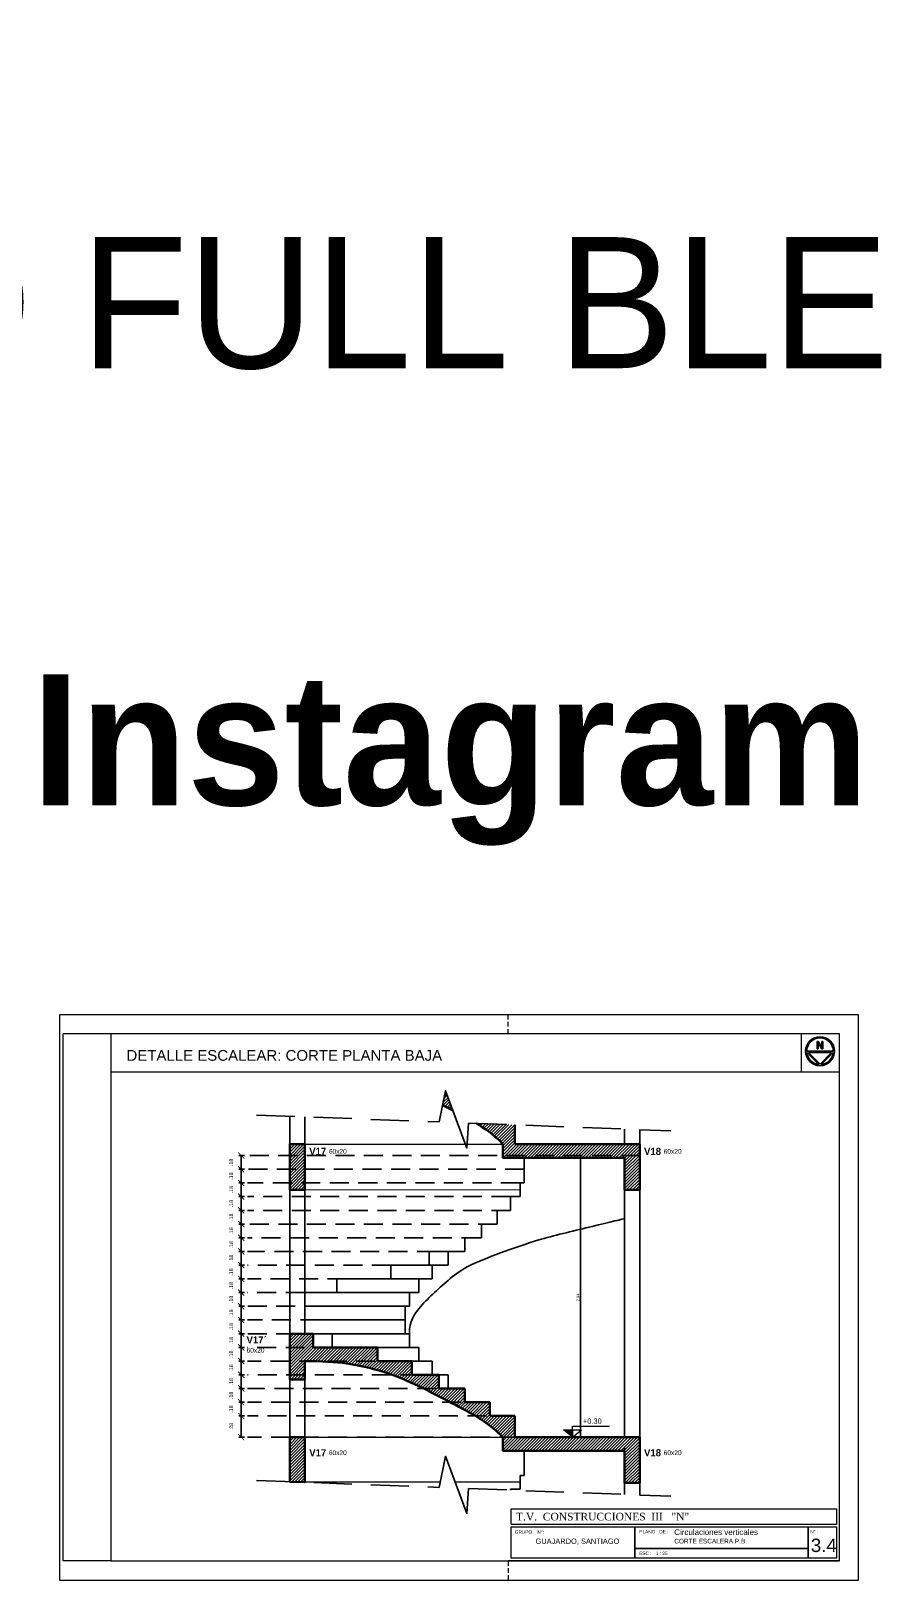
# Model space of a CAD drawing. Header units: millimetres. Extents: x -7 to 1246, y -1 to 1401.
# Drawn here: x 126.3 to 171.3, y -0.8 to 80.6 of the extents above; entities that cross this region are included whole.
import ezdxf
from ezdxf.enums import TextEntityAlignment as Align

# ---------------------------------------------------------------- set-up
doc = ezdxf.new("R2010")
doc.units = ezdxf.units.MM
doc.linetypes.add('DASHED2', pattern=[0.375, 0.25, -0.125])
doc.linetypes.add('HIDDEN', pattern=[0.375, 0.25, -0.125])
for name, color, linetype, lineweight in [('Anotaciones', 250, 'Continuous', 5), ('Columnas', 7, 'Continuous', 40), ('Cotas', 152, 'Continuous', 5), ('HATCH', 250, 'Continuous', 15), ('Muros', 7, 'Continuous', 30), ('Proyeccion', 252, 'HIDDEN', 13), ('Textos', 250, 'Continuous', 15), ('Vista', 252, 'Continuous', 13)]:
    doc.layers.add(name, color=color, linetype=linetype, lineweight=lineweight)
doc.layers.add('eJES', color=252, linetype='HIDDEN')
doc.layers.add('texto estructura', color=250, linetype='Continuous')
doc.styles.add('CENTURYGOTIC', font='GOTHIC.TTF')
doc.styles.add('Estilo_Generado_2', font='GOTHICB.TTF')
doc.styles.add('LOCALES', font='arial.ttf')
doc.styles.add('ROMAND', font='GOTHIC.TTF')
doc.styles.add('ROTULO', font='times.ttf')
doc.styles.get("Standard").update_dxf_attribs({"font": 'arial.ttf'})
doc.dimstyles.new('1 20', dxfattribs={"dimtxt": 0.15, "dimasz": 0.08, "dimexe": 0.03, "dimexo": 0.02, "dimgap": 0.05, "dimtad": 1, "dimlfac": 0.2, "dimzin": 4, "dimdsep": 46, "dimtxsty": 'CENTURYGOTIC', "dimblk": 'ARCHTICK', "dimcen": 0.06, "dimclrd": 256, "dimclre": 256, "dimclrt": 251, "dimadec": 0, "dimazin": 0, "dimtfac": 1, "dimtofl": 0, "dimtmove": 2, "dimatfit": 3, "dimldrblk": 'ARCHTICK', "dimfxl": 1, "dimtolj": 1, "dimtzin": 0, "dimarcsym": 0})
doc.dimstyles.new('Cota 1-100', dxfattribs={"dimtxt": 0.2, "dimasz": 0.1, "dimexe": 0.03, "dimexo": 0.02, "dimgap": 0.05, "dimtad": 0, "dimzin": 4, "dimdsep": 46, "dimtxsty": 'CENTURYGOTIC', "dimblk": 'ARCHTICK', "dimcen": 0.06, "dimclrd": 256, "dimclre": 256, "dimclrt": 256, "dimadec": 0, "dimazin": 0, "dimtfac": 1, "dimtofl": 0, "dimtmove": 2, "dimatfit": 3, "dimldrblk": 'ARCHTICK', "dimfxl": 1, "dimtolj": 1, "dimtzin": 0, "dimarcsym": 0})

# ---------------------------------------------------------------- blocks, each defined once
blk = doc.blocks.new('_ArchTick')
at = {"color": 0, "linetype": 'ByBlock', "const_width": 0.15}
blk.add_lwpolyline([(-0.5, -0.5), (0.5, 0.5)], dxfattribs=at)
blk = doc.blocks.new('*D39')
at = {"layer": 'Cotas', "lineweight": -2, "transparency": 16777216}
for p, q in [((256.082, 224.84), (256.007, 224.84)), ((256.082, 224.66), (256.007, 224.66))]:
    blk.add_line(p, q, dxfattribs=at)
at = {"layer": 'Cotas', "color": 152, "lineweight": -2, "transparency": 16777216}
blk.add_line((256.037, 224.66), (256.037, 224.84), dxfattribs=at)
at = {"layer": 'Defpoints', "color": 0, "transparency": 16777216}
for p in [(256.037, 224.84), (256.102, 224.84), (256.102, 224.66)]:
    blk.add_point(p, dxfattribs=at)
at = {"layer": 'Cotas', "color": 152, "lineweight": -2, "transparency": 16777216, "xscale": 0.08, "yscale": 0.08, "zscale": 0.08}
for p, rotation in [((256.037, 224.84), 90), ((256.037, 224.66), 270)]:
    blk.add_blockref('_ArchTick', p, dxfattribs=dict(at, rotation=rotation))
at = {"layer": 'Cotas', "color": 152, "transparency": 16777216, "insert": (255.905, 224.75), "char_height": 0.1, "attachment_point": 5, "rotation": 90, "style": 'CENTURYGOTIC'}
blk.add_mtext('\\A1;{\\H0.5x;\\C256;.18}', dxfattribs=at)
blk = doc.blocks.new('*D40')
at = {"layer": 'Cotas', "lineweight": -2, "transparency": 16777216}
for p, q in [((256.082, 225.02), (256.007, 225.02)), ((256.082, 224.84), (256.007, 224.84))]:
    blk.add_line(p, q, dxfattribs=at)
at = {"layer": 'Cotas', "color": 152, "lineweight": -2, "transparency": 16777216}
blk.add_line((256.037, 224.84), (256.037, 225.02), dxfattribs=at)
at = {"layer": 'Defpoints', "color": 0, "transparency": 16777216}
for p in [(256.037, 225.02), (256.102, 225.02), (256.102, 224.84)]:
    blk.add_point(p, dxfattribs=at)
at = {"layer": 'Cotas', "color": 152, "lineweight": -2, "transparency": 16777216, "xscale": 0.08, "yscale": 0.08, "zscale": 0.08}
for p, rotation in [((256.037, 225.02), 90), ((256.037, 224.84), 270)]:
    blk.add_blockref('_ArchTick', p, dxfattribs=dict(at, rotation=rotation))
at = {"layer": 'Cotas', "color": 152, "transparency": 16777216, "insert": (255.905, 224.93), "char_height": 0.1, "attachment_point": 5, "rotation": 90, "style": 'CENTURYGOTIC'}
blk.add_mtext('\\A1;{\\H0.5x;\\C256;.18}', dxfattribs=at)
blk = doc.blocks.new('*D41')
at = {"layer": 'Cotas', "lineweight": -2, "transparency": 16777216}
for p, q in [((256.082, 225.2), (256.007, 225.2)), ((256.082, 225.02), (256.007, 225.02))]:
    blk.add_line(p, q, dxfattribs=at)
at = {"layer": 'Cotas', "color": 152, "lineweight": -2, "transparency": 16777216}
blk.add_line((256.037, 225.02), (256.037, 225.2), dxfattribs=at)
at = {"layer": 'Defpoints', "color": 0, "transparency": 16777216}
for p in [(256.037, 225.2), (256.102, 225.2), (256.102, 225.02)]:
    blk.add_point(p, dxfattribs=at)
at = {"layer": 'Cotas', "color": 152, "lineweight": -2, "transparency": 16777216, "xscale": 0.08, "yscale": 0.08, "zscale": 0.08}
for p, rotation in [((256.037, 225.2), 90), ((256.037, 225.02), 270)]:
    blk.add_blockref('_ArchTick', p, dxfattribs=dict(at, rotation=rotation))
at = {"layer": 'Cotas', "color": 152, "transparency": 16777216, "insert": (255.905, 225.11), "char_height": 0.1, "attachment_point": 5, "rotation": 90, "style": 'CENTURYGOTIC'}
blk.add_mtext('\\A1;{\\H0.5x;\\C256;.18}', dxfattribs=at)
blk = doc.blocks.new('*D42')
at = {"layer": 'Cotas', "lineweight": -2, "transparency": 16777216}
for p, q in [((256.082, 225.38), (256.007, 225.38)), ((256.082, 225.2), (256.007, 225.2))]:
    blk.add_line(p, q, dxfattribs=at)
at = {"layer": 'Cotas', "color": 152, "lineweight": -2, "transparency": 16777216}
blk.add_line((256.037, 225.2), (256.037, 225.38), dxfattribs=at)
at = {"layer": 'Defpoints', "color": 0, "transparency": 16777216}
for p in [(256.037, 225.38), (256.102, 225.38), (256.102, 225.2)]:
    blk.add_point(p, dxfattribs=at)
at = {"layer": 'Cotas', "color": 152, "lineweight": -2, "transparency": 16777216, "xscale": 0.08, "yscale": 0.08, "zscale": 0.08}
for p, rotation in [((256.037, 225.38), 90), ((256.037, 225.2), 270)]:
    blk.add_blockref('_ArchTick', p, dxfattribs=dict(at, rotation=rotation))
at = {"layer": 'Cotas', "color": 152, "transparency": 16777216, "insert": (255.905, 225.29), "char_height": 0.1, "attachment_point": 5, "rotation": 90, "style": 'CENTURYGOTIC'}
blk.add_mtext('\\A1;{\\H0.5x;\\C256;.18}', dxfattribs=at)
blk = doc.blocks.new('*D43')
at = {"layer": 'Cotas', "lineweight": -2, "transparency": 16777216}
for p, q in [((256.082, 225.56), (256.007, 225.56)), ((256.082, 225.38), (256.007, 225.38))]:
    blk.add_line(p, q, dxfattribs=at)
at = {"layer": 'Cotas', "color": 152, "lineweight": -2, "transparency": 16777216}
blk.add_line((256.037, 225.38), (256.037, 225.56), dxfattribs=at)
at = {"layer": 'Defpoints', "color": 0, "transparency": 16777216}
for p in [(256.037, 225.56), (256.102, 225.56), (256.102, 225.38)]:
    blk.add_point(p, dxfattribs=at)
at = {"layer": 'Cotas', "color": 152, "lineweight": -2, "transparency": 16777216, "xscale": 0.08, "yscale": 0.08, "zscale": 0.08}
for p, rotation in [((256.037, 225.56), 90), ((256.037, 225.38), 270)]:
    blk.add_blockref('_ArchTick', p, dxfattribs=dict(at, rotation=rotation))
at = {"layer": 'Cotas', "color": 152, "transparency": 16777216, "insert": (255.905, 225.47), "char_height": 0.1, "attachment_point": 5, "rotation": 90, "style": 'CENTURYGOTIC'}
blk.add_mtext('\\A1;{\\H0.5x;\\C256;.18}', dxfattribs=at)
blk = doc.blocks.new('*D44')
at = {"layer": 'Cotas', "lineweight": -2, "transparency": 16777216}
for p, q in [((256.082, 225.74), (256.007, 225.74)), ((256.082, 225.56), (256.007, 225.56))]:
    blk.add_line(p, q, dxfattribs=at)
at = {"layer": 'Cotas', "color": 152, "lineweight": -2, "transparency": 16777216}
blk.add_line((256.037, 225.56), (256.037, 225.74), dxfattribs=at)
at = {"layer": 'Defpoints', "color": 0, "transparency": 16777216}
for p in [(256.037, 225.74), (256.102, 225.74), (256.102, 225.56)]:
    blk.add_point(p, dxfattribs=at)
at = {"layer": 'Cotas', "color": 152, "lineweight": -2, "transparency": 16777216, "xscale": 0.08, "yscale": 0.08, "zscale": 0.08}
for p, rotation in [((256.037, 225.74), 90), ((256.037, 225.56), 270)]:
    blk.add_blockref('_ArchTick', p, dxfattribs=dict(at, rotation=rotation))
at = {"layer": 'Cotas', "color": 152, "transparency": 16777216, "insert": (255.905, 225.65), "char_height": 0.1, "attachment_point": 5, "rotation": 90, "style": 'CENTURYGOTIC'}
blk.add_mtext('\\A1;{\\H0.5x;\\C256;.18}', dxfattribs=at)
blk = doc.blocks.new('*D45')
at = {"layer": 'Cotas', "lineweight": -2, "transparency": 16777216}
for p, q in [((256.082, 225.92), (256.007, 225.92)), ((256.082, 225.74), (256.007, 225.74))]:
    blk.add_line(p, q, dxfattribs=at)
at = {"layer": 'Cotas', "color": 152, "lineweight": -2, "transparency": 16777216}
blk.add_line((256.037, 225.74), (256.037, 225.92), dxfattribs=at)
at = {"layer": 'Defpoints', "color": 0, "transparency": 16777216}
for p in [(256.037, 225.92), (256.102, 225.92), (256.102, 225.74)]:
    blk.add_point(p, dxfattribs=at)
at = {"layer": 'Cotas', "color": 152, "lineweight": -2, "transparency": 16777216, "xscale": 0.08, "yscale": 0.08, "zscale": 0.08}
for p, rotation in [((256.037, 225.92), 90), ((256.037, 225.74), 270)]:
    blk.add_blockref('_ArchTick', p, dxfattribs=dict(at, rotation=rotation))
at = {"layer": 'Cotas', "color": 152, "transparency": 16777216, "insert": (255.905, 225.83), "char_height": 0.1, "attachment_point": 5, "rotation": 90, "style": 'CENTURYGOTIC'}
blk.add_mtext('\\A1;{\\H0.5x;\\C256;.18}', dxfattribs=at)
blk = doc.blocks.new('*D46')
at = {"layer": 'Cotas', "lineweight": -2, "transparency": 16777216}
for p, q in [((256.082, 226.1), (256.007, 226.1)), ((256.082, 225.92), (256.007, 225.92))]:
    blk.add_line(p, q, dxfattribs=at)
at = {"layer": 'Cotas', "color": 152, "lineweight": -2, "transparency": 16777216}
blk.add_line((256.037, 225.92), (256.037, 226.1), dxfattribs=at)
at = {"layer": 'Defpoints', "color": 0, "transparency": 16777216}
for p in [(256.037, 226.1), (256.102, 226.1), (256.102, 225.92)]:
    blk.add_point(p, dxfattribs=at)
at = {"layer": 'Cotas', "color": 152, "lineweight": -2, "transparency": 16777216, "xscale": 0.08, "yscale": 0.08, "zscale": 0.08}
for p, rotation in [((256.037, 226.1), 90), ((256.037, 225.92), 270)]:
    blk.add_blockref('_ArchTick', p, dxfattribs=dict(at, rotation=rotation))
at = {"layer": 'Cotas', "color": 152, "transparency": 16777216, "insert": (255.905, 226.01), "char_height": 0.1, "attachment_point": 5, "rotation": 90, "style": 'CENTURYGOTIC'}
blk.add_mtext('\\A1;{\\H0.5x;\\C256;.18}', dxfattribs=at)
blk = doc.blocks.new('*D47')
at = {"layer": 'Cotas', "lineweight": -2, "transparency": 16777216}
for p, q in [((256.082, 226.28), (256.007, 226.28)), ((256.082, 226.1), (256.007, 226.1))]:
    blk.add_line(p, q, dxfattribs=at)
at = {"layer": 'Cotas', "color": 152, "lineweight": -2, "transparency": 16777216}
blk.add_line((256.037, 226.1), (256.037, 226.28), dxfattribs=at)
at = {"layer": 'Defpoints', "color": 0, "transparency": 16777216}
for p in [(256.037, 226.28), (256.102, 226.28), (256.102, 226.1)]:
    blk.add_point(p, dxfattribs=at)
at = {"layer": 'Cotas', "color": 152, "lineweight": -2, "transparency": 16777216, "xscale": 0.08, "yscale": 0.08, "zscale": 0.08}
for p, rotation in [((256.037, 226.28), 90), ((256.037, 226.1), 270)]:
    blk.add_blockref('_ArchTick', p, dxfattribs=dict(at, rotation=rotation))
at = {"layer": 'Cotas', "color": 152, "transparency": 16777216, "insert": (255.905, 226.19), "char_height": 0.1, "attachment_point": 5, "rotation": 90, "style": 'CENTURYGOTIC'}
blk.add_mtext('\\A1;{\\H0.5x;\\C256;.18}', dxfattribs=at)
blk = doc.blocks.new('*D48')
at = {"layer": 'Cotas', "lineweight": -2, "transparency": 16777216}
for p, q in [((256.082, 226.46), (256.007, 226.46)), ((256.082, 226.28), (256.007, 226.28))]:
    blk.add_line(p, q, dxfattribs=at)
at = {"layer": 'Cotas', "color": 152, "lineweight": -2, "transparency": 16777216}
blk.add_line((256.037, 226.28), (256.037, 226.46), dxfattribs=at)
at = {"layer": 'Defpoints', "color": 0, "transparency": 16777216}
for p in [(256.037, 226.46), (256.102, 226.46), (256.102, 226.28)]:
    blk.add_point(p, dxfattribs=at)
at = {"layer": 'Cotas', "color": 152, "lineweight": -2, "transparency": 16777216, "xscale": 0.08, "yscale": 0.08, "zscale": 0.08}
for p, rotation in [((256.037, 226.46), 90), ((256.037, 226.28), 270)]:
    blk.add_blockref('_ArchTick', p, dxfattribs=dict(at, rotation=rotation))
at = {"layer": 'Cotas', "color": 152, "transparency": 16777216, "insert": (255.905, 226.37), "char_height": 0.1, "attachment_point": 5, "rotation": 90, "style": 'CENTURYGOTIC'}
blk.add_mtext('\\A1;{\\H0.5x;\\C256;.18}', dxfattribs=at)
blk = doc.blocks.new('*D49')
at = {"layer": 'Cotas', "lineweight": -2, "transparency": 16777216}
for p, q in [((256.082, 226.64), (256.007, 226.64)), ((256.082, 226.46), (256.007, 226.46))]:
    blk.add_line(p, q, dxfattribs=at)
at = {"layer": 'Cotas', "color": 152, "lineweight": -2, "transparency": 16777216}
blk.add_line((256.037, 226.46), (256.037, 226.64), dxfattribs=at)
at = {"layer": 'Defpoints', "color": 0, "transparency": 16777216}
for p in [(256.037, 226.64), (256.102, 226.64), (256.102, 226.46)]:
    blk.add_point(p, dxfattribs=at)
at = {"layer": 'Cotas', "color": 152, "lineweight": -2, "transparency": 16777216, "xscale": 0.08, "yscale": 0.08, "zscale": 0.08}
for p, rotation in [((256.037, 226.64), 90), ((256.037, 226.46), 270)]:
    blk.add_blockref('_ArchTick', p, dxfattribs=dict(at, rotation=rotation))
at = {"layer": 'Cotas', "color": 152, "transparency": 16777216, "insert": (255.905, 226.55), "char_height": 0.1, "attachment_point": 5, "rotation": 90, "style": 'CENTURYGOTIC'}
blk.add_mtext('\\A1;{\\H0.5x;\\C256;.18}', dxfattribs=at)
blk = doc.blocks.new('*D50')
at = {"layer": 'Cotas', "lineweight": -2, "transparency": 16777216}
for p, q in [((256.082, 226.82), (256.007, 226.82)), ((256.082, 226.64), (256.007, 226.64))]:
    blk.add_line(p, q, dxfattribs=at)
at = {"layer": 'Cotas', "color": 152, "lineweight": -2, "transparency": 16777216}
blk.add_line((256.037, 226.64), (256.037, 226.82), dxfattribs=at)
at = {"layer": 'Defpoints', "color": 0, "transparency": 16777216}
for p in [(256.037, 226.82), (256.102, 226.82), (256.102, 226.64)]:
    blk.add_point(p, dxfattribs=at)
at = {"layer": 'Cotas', "color": 152, "lineweight": -2, "transparency": 16777216, "xscale": 0.08, "yscale": 0.08, "zscale": 0.08}
for p, rotation in [((256.037, 226.82), 90), ((256.037, 226.64), 270)]:
    blk.add_blockref('_ArchTick', p, dxfattribs=dict(at, rotation=rotation))
at = {"layer": 'Cotas', "color": 152, "transparency": 16777216, "insert": (255.905, 226.73), "char_height": 0.1, "attachment_point": 5, "rotation": 90, "style": 'CENTURYGOTIC'}
blk.add_mtext('\\A1;{\\H0.5x;\\C256;.18}', dxfattribs=at)
blk = doc.blocks.new('*D51')
at = {"layer": 'Cotas', "lineweight": -2, "transparency": 16777216}
for p, q in [((256.082, 227), (256.007, 227)), ((256.082, 226.82), (256.007, 226.82))]:
    blk.add_line(p, q, dxfattribs=at)
at = {"layer": 'Cotas', "color": 152, "lineweight": -2, "transparency": 16777216}
blk.add_line((256.037, 226.82), (256.037, 227), dxfattribs=at)
at = {"layer": 'Defpoints', "color": 0, "transparency": 16777216}
for p in [(256.037, 227), (256.102, 227), (256.102, 226.82)]:
    blk.add_point(p, dxfattribs=at)
at = {"layer": 'Cotas', "color": 152, "lineweight": -2, "transparency": 16777216, "xscale": 0.08, "yscale": 0.08, "zscale": 0.08}
for p, rotation in [((256.037, 227), 90), ((256.037, 226.82), 270)]:
    blk.add_blockref('_ArchTick', p, dxfattribs=dict(at, rotation=rotation))
at = {"layer": 'Cotas', "color": 152, "transparency": 16777216, "insert": (255.905, 226.91), "char_height": 0.1, "attachment_point": 5, "rotation": 90, "style": 'CENTURYGOTIC'}
blk.add_mtext('\\A1;{\\H0.5x;\\C256;.18}', dxfattribs=at)
blk = doc.blocks.new('*D52')
at = {"layer": 'Cotas', "lineweight": -2, "transparency": 16777216}
for p, q in [((256.082, 227.18), (256.007, 227.18)), ((256.082, 227), (256.007, 227))]:
    blk.add_line(p, q, dxfattribs=at)
at = {"layer": 'Cotas', "color": 152, "lineweight": -2, "transparency": 16777216}
blk.add_line((256.037, 227), (256.037, 227.18), dxfattribs=at)
at = {"layer": 'Defpoints', "color": 0, "transparency": 16777216}
for p in [(256.037, 227.18), (256.102, 227.18), (256.102, 227)]:
    blk.add_point(p, dxfattribs=at)
at = {"layer": 'Cotas', "color": 152, "lineweight": -2, "transparency": 16777216, "xscale": 0.08, "yscale": 0.08, "zscale": 0.08}
for p, rotation in [((256.037, 227.18), 90), ((256.037, 227), 270)]:
    blk.add_blockref('_ArchTick', p, dxfattribs=dict(at, rotation=rotation))
at = {"layer": 'Cotas', "color": 152, "transparency": 16777216, "insert": (255.905, 227.09), "char_height": 0.1, "attachment_point": 5, "rotation": 90, "style": 'CENTURYGOTIC'}
blk.add_mtext('\\A1;{\\H0.5x;\\C256;.18}', dxfattribs=at)
blk = doc.blocks.new('*D53')
at = {"layer": 'Cotas', "lineweight": -2, "transparency": 16777216}
for p, q in [((256.082, 227.36), (256.007, 227.36)), ((256.082, 227.18), (256.007, 227.18))]:
    blk.add_line(p, q, dxfattribs=at)
at = {"layer": 'Cotas', "color": 152, "lineweight": -2, "transparency": 16777216}
blk.add_line((256.037, 227.18), (256.037, 227.36), dxfattribs=at)
at = {"layer": 'Defpoints', "color": 0, "transparency": 16777216}
for p in [(256.037, 227.36), (256.102, 227.36), (256.102, 227.18)]:
    blk.add_point(p, dxfattribs=at)
at = {"layer": 'Cotas', "color": 152, "lineweight": -2, "transparency": 16777216, "xscale": 0.08, "yscale": 0.08, "zscale": 0.08}
for p, rotation in [((256.037, 227.36), 90), ((256.037, 227.18), 270)]:
    blk.add_blockref('_ArchTick', p, dxfattribs=dict(at, rotation=rotation))
at = {"layer": 'Cotas', "color": 152, "transparency": 16777216, "insert": (255.905, 227.27), "char_height": 0.1, "attachment_point": 5, "rotation": 90, "style": 'CENTURYGOTIC'}
blk.add_mtext('\\A1;{\\H0.5x;\\C256;.18}', dxfattribs=at)
blk = doc.blocks.new('*D54')
at = {"layer": 'Cotas', "lineweight": -2, "transparency": 16777216}
for p, q in [((256.082, 227.54), (256.007, 227.54)), ((256.082, 227.36), (256.007, 227.36))]:
    blk.add_line(p, q, dxfattribs=at)
at = {"layer": 'Cotas', "color": 152, "lineweight": -2, "transparency": 16777216}
blk.add_line((256.037, 227.36), (256.037, 227.54), dxfattribs=at)
at = {"layer": 'Defpoints', "color": 0, "transparency": 16777216}
for p in [(256.037, 227.54), (256.102, 227.54), (256.102, 227.36)]:
    blk.add_point(p, dxfattribs=at)
at = {"layer": 'Cotas', "color": 152, "lineweight": -2, "transparency": 16777216, "xscale": 0.08, "yscale": 0.08, "zscale": 0.08}
for p, rotation in [((256.037, 227.54), 90), ((256.037, 227.36), 270)]:
    blk.add_blockref('_ArchTick', p, dxfattribs=dict(at, rotation=rotation))
at = {"layer": 'Cotas', "color": 152, "transparency": 16777216, "insert": (255.905, 227.45), "char_height": 0.1, "attachment_point": 5, "rotation": 90, "style": 'CENTURYGOTIC'}
blk.add_mtext('\\A1;{\\H0.5x;\\C256;.18}', dxfattribs=at)
blk = doc.blocks.new('*D55')
at = {"layer": 'Cotas', "lineweight": -2, "transparency": 16777216}
for p, q in [((256.082, 227.72), (256.007, 227.72)), ((256.082, 227.54), (256.007, 227.54))]:
    blk.add_line(p, q, dxfattribs=at)
at = {"layer": 'Cotas', "color": 152, "lineweight": -2, "transparency": 16777216}
blk.add_line((256.037, 227.54), (256.037, 227.72), dxfattribs=at)
at = {"layer": 'Defpoints', "color": 0, "transparency": 16777216}
for p in [(256.037, 227.72), (256.102, 227.72), (256.102, 227.54)]:
    blk.add_point(p, dxfattribs=at)
at = {"layer": 'Cotas', "color": 152, "lineweight": -2, "transparency": 16777216, "xscale": 0.08, "yscale": 0.08, "zscale": 0.08}
for p, rotation in [((256.037, 227.72), 90), ((256.037, 227.54), 270)]:
    blk.add_blockref('_ArchTick', p, dxfattribs=dict(at, rotation=rotation))
at = {"layer": 'Cotas', "color": 152, "transparency": 16777216, "insert": (255.905, 227.63), "char_height": 0.1, "attachment_point": 5, "rotation": 90, "style": 'CENTURYGOTIC'}
blk.add_mtext('\\A1;{\\H0.5x;\\C256;.18}', dxfattribs=at)
blk = doc.blocks.new('*D56')
at = {"layer": 'Cotas', "lineweight": -2, "transparency": 16777216}
for p, q in [((256.082, 227.9), (256.007, 227.9)), ((256.082, 227.72), (256.007, 227.72))]:
    blk.add_line(p, q, dxfattribs=at)
at = {"layer": 'Cotas', "color": 152, "lineweight": -2, "transparency": 16777216}
blk.add_line((256.037, 227.72), (256.037, 227.9), dxfattribs=at)
at = {"layer": 'Defpoints', "color": 0, "transparency": 16777216}
for p in [(256.037, 227.9), (256.102, 227.9), (256.102, 227.72)]:
    blk.add_point(p, dxfattribs=at)
at = {"layer": 'Cotas', "color": 152, "lineweight": -2, "transparency": 16777216, "xscale": 0.08, "yscale": 0.08, "zscale": 0.08}
for p, rotation in [((256.037, 227.9), 90), ((256.037, 227.72), 270)]:
    blk.add_blockref('_ArchTick', p, dxfattribs=dict(at, rotation=rotation))
at = {"layer": 'Cotas', "color": 152, "transparency": 16777216, "insert": (255.905, 227.81), "char_height": 0.1, "attachment_point": 5, "rotation": 90, "style": 'CENTURYGOTIC'}
blk.add_mtext('\\A1;{\\H0.5x;\\C256;.18}', dxfattribs=at)
blk = doc.blocks.new('*D57')
at = {"layer": 'Cotas', "lineweight": -2, "transparency": 16777216}
for p, q in [((256.082, 228.08), (256.007, 228.08)), ((256.082, 227.9), (256.007, 227.9))]:
    blk.add_line(p, q, dxfattribs=at)
at = {"layer": 'Cotas', "color": 152, "lineweight": -2, "transparency": 16777216}
blk.add_line((256.037, 227.9), (256.037, 228.08), dxfattribs=at)
at = {"layer": 'Defpoints', "color": 0, "transparency": 16777216}
for p in [(256.037, 228.08), (256.102, 228.08), (256.102, 227.9)]:
    blk.add_point(p, dxfattribs=at)
at = {"layer": 'Cotas', "color": 152, "lineweight": -2, "transparency": 16777216, "xscale": 0.08, "yscale": 0.08, "zscale": 0.08}
for p, rotation in [((256.037, 228.08), 90), ((256.037, 227.9), 270)]:
    blk.add_blockref('_ArchTick', p, dxfattribs=dict(at, rotation=rotation))
at = {"layer": 'Cotas', "color": 152, "transparency": 16777216, "insert": (255.905, 227.99), "char_height": 0.1, "attachment_point": 5, "rotation": 90, "style": 'CENTURYGOTIC'}
blk.add_mtext('\\A1;{\\H0.5x;\\C256;.18}', dxfattribs=at)
blk = doc.blocks.new('*D38')
at = {"layer": 'Cotas', "lineweight": -2, "transparency": 16777216}
for p, q in [((256.082, 224.66), (256.007, 224.66)), ((256.082, 224.38), (256.007, 224.38))]:
    blk.add_line(p, q, dxfattribs=at)
at = {"layer": 'Cotas', "color": 152, "lineweight": -2, "transparency": 16777216}
blk.add_line((256.037, 224.38), (256.037, 224.66), dxfattribs=at)
at = {"layer": 'Defpoints', "color": 0, "transparency": 16777216}
for p in [(256.037, 224.66), (256.102, 224.66), (256.102, 224.38)]:
    blk.add_point(p, dxfattribs=at)
at = {"layer": 'Cotas', "color": 152, "lineweight": -2, "transparency": 16777216, "xscale": 0.08, "yscale": 0.08, "zscale": 0.08}
for p, rotation in [((256.037, 224.66), 90), ((256.037, 224.38), 270)]:
    blk.add_blockref('_ArchTick', p, dxfattribs=dict(at, rotation=rotation))
at = {"layer": 'Cotas', "color": 152, "transparency": 16777216, "insert": (255.906, 224.52), "char_height": 0.1, "attachment_point": 5, "rotation": 90, "style": 'CENTURYGOTIC'}
blk.add_mtext('\\A1;{\\H0.5x;\\C256;.28}', dxfattribs=at)
blk = doc.blocks.new('ca_norte11')
at = {"layer": 'HATCH'}
h = blk.add_hatch(color=256, dxfattribs=at)
h.dxf.hatch_style = 1
h.paths.add_polyline_path([(14.2, -89.4), (10.3, -89.4), (10.3, -121), (-9.5, -89.4), (-14, -89.4), (-14, -127.2), (-10.1, -127.2), (-10.1, -95.6), (9.7, -127.2), (14.2, -127.2)], flags=0)
h.paths.add_polyline_path([(-76.2, -76.2, 1), (76.2, -76.2, 1)])
h.paths.add_polyline_path([(-60.9, -69.9), (0, -9), (60.9, -69.9)], flags=16)
h.paths.add_polyline_path([(69.9, -76.2, -1), (-69.9, -76.2)], flags=16)
h.paths.add_polyline_path([(14.2, -89.4), (14.2, -127.2), (9.7, -127.2), (-10.1, -95.6), (-10.1, -127.2), (-14, -127.2), (-14, -89.4), (-9.5, -89.4), (10.3, -121), (10.3, -89.4)], flags=0)
h.paths.add_polyline_path([(6.7, -6.7, -0.359245), (69.5, -69.5)], flags=16)
h.paths.add_polyline_path([(-69.5, -69.5, -0.359245), (-6.7, -6.7)], flags=16)
at = {"layer": 'HATCH', "true_color": 0x000000}
h = blk.add_hatch(dxfattribs=at)
h.set_pattern_fill('ANSI31', color=18, scale=0.016)
h.paths.add_polyline_path([(14.2, -89.4), (10.3, -89.4), (10.3, -121), (-9.5, -89.4), (-14, -89.4), (-14, -127.2), (-10.1, -127.2), (-10.1, -95.6), (9.7, -127.2), (14.2, -127.2)])
for p, q in [((-69.9, -76.2), (69.9, -76.2)), ((-6.7, -6.7), (-69.5, -69.5)), ((0, -9), (-60.9, -69.9)), ((-60.9, -69.9), (60.9, -69.9)), ((60.9, -69.9), (0, -9)), ((69.5, -69.5), (6.7, -6.7))]:
    blk.add_line(p, q)
blk.add_lwpolyline([(-14, -127.2), (-10.1, -127.2), (-10.1, -95.6), (9.7, -127.2), (14.2, -127.2), (14.2, -89.4), (10.3, -89.4), (10.3, -121), (-9.5, -89.4), (-14, -89.4)], close=True)
blk.add_circle((0, -76.2), 76.2)
for start, end in [(180, 0), (95.4788, 174.5212), (5.4788, 84.5212)]:
    blk.add_arc((0, -76.2), 69.9, start, end)
blk = doc.blocks.new('*D497')
at = {"layer": 'Cotas', "lineweight": -2, "transparency": 16777216}
for p, q in [((154.615, 21.35), (155.236, 21.35)), ((155.206, 6.67), (155.206, 21.35)), ((154.354, 6.67), (155.236, 6.67))]:
    blk.add_line(p, q, dxfattribs=at)
at = {"layer": 'Defpoints', "color": 0, "transparency": 16777216}
for p in [(154.595, 21.35), (155.206, 21.35), (154.334, 6.67)]:
    blk.add_point(p, dxfattribs=at)
at = {"layer": 'Cotas', "lineweight": -2, "transparency": 16777216, "xscale": 0.08, "yscale": 0.08, "zscale": 0.08}
for p, rotation in [((155.206, 21.35), 90), ((155.206, 6.67), 270)]:
    blk.add_blockref('_ArchTick', p, dxfattribs=dict(at, rotation=rotation))
at = {"layer": 'Cotas', "color": 251, "transparency": 16777216, "insert": (155.078, 14.01), "char_height": 0.15, "attachment_point": 5, "rotation": 90, "style": 'CENTURYGOTIC'}
blk.add_mtext('\\A1;2.94', dxfattribs=at)
blk = doc.blocks.new('Cota de nivel corte')
h = blk.add_hatch(color=256)
h.dxf.hatch_style = 1
h.paths.add_polyline_path([(0, 0.54), (-0.68, 0.54), (0, 0)])
for p, q in [((0, 0), (-0.68, 0.54)), ((-0.68, 0.54), (0.68, 0.54)), ((0, 0.54), (0, 0.83)), ((0, 0.83), (2.78, 0.83)), ((0, 0), (0.68, 0.54)), ((0, 0.54), (0, 0))]:
    blk.add_line(p, q)
blk.add_attdef('NIVEL', text='', height=0.4).set_placement((1.49, 1), align=Align.CENTER)
blk = doc.blocks.new('escccc')
at = {"layer": 'HATCH', "true_color": 0x000000, "transparency": 33554687}
h = blk.add_hatch(dxfattribs=at)
h.set_pattern_fill('ANSI31', color=18, scale=0.0089)
edge = h.paths.add_edge_path()
edge.add_line((259.634, 224.66), (259.304, 224.66))
edge.add_line((259.304, 224.66), (259.304, 224.84))
edge.add_line((259.304, 224.84), (258.974, 224.84))
edge.add_line((258.974, 224.84), (258.974, 225.02))
edge.add_line((258.974, 225.02), (258.633, 225.02))
edge.add_line((258.633, 225.02), (258.633, 225.2))
edge.add_line((258.633, 225.2), (258.281, 225.2))
edge.add_line((258.281, 225.2), (258.281, 225.38))
edge.add_line((258.281, 225.38), (257.826, 225.38))
edge.add_line((257.826, 225.38), (257.826, 225.56))
edge.add_line((257.826, 225.56), (256.983, 225.56))
edge.add_line((256.983, 225.56), (256.983, 225.74))
edge.add_line((256.983, 225.74), (256.874, 225.74))
edge.add_line((256.874, 225.74), (256.674, 225.74))
edge.add_line((256.674, 225.74), (256.674, 225.14))
edge.add_line((256.674, 225.14), (256.874, 225.14))
edge.add_line((256.874, 225.14), (256.874, 225.38))
edge.add_spline(control_points=[(256.874, 225.38), (257.325, 225.38), (257.826, 225.28), (258.281, 225.1), (258.633, 224.92), (258.974, 224.74), (259.296, 224.56), (259.476, 224.38)], knot_values=[0, 0, 0, 0, 1, 2, 3, 4, 5, 5, 5, 5], degree=3, periodic=0)
edge.add_line((259.476, 224.38), (259.476, 224.2))
edge.add_line((259.476, 224.2), (261.074, 224.2))
edge.add_line((261.074, 224.2), (261.074, 223.78))
edge.add_line((261.074, 223.78), (261.274, 223.78))
edge.add_line((261.274, 223.78), (261.274, 224.38))
edge.add_line((261.274, 224.38), (261.074, 224.38))
edge.add_line((261.074, 224.38), (259.634, 224.38))
edge.add_line((259.634, 224.38), (259.634, 224.66))
edge = h.paths.add_edge_path()
edge.add_line((261.274, 228.23), (259.634, 228.23))
edge.add_line((259.634, 228.23), (259.634, 228.483))
edge.add_line((259.634, 228.483), (259.127, 228.502))
edge.add_spline(control_points=[(259.127, 228.502), (259.233, 228.438), (259.35, 228.357), (259.476, 228.23)], knot_values=[0, 0, 0, 0, 0.701001, 0.701001, 0.701001, 0.701001], degree=3, periodic=0)
edge.add_line((259.476, 228.23), (259.476, 228.05))
edge.add_line((259.476, 228.05), (261.074, 228.05))
edge.add_line((261.074, 228.05), (261.074, 227.63))
edge.add_line((261.074, 227.63), (261.274, 227.63))
edge.add_line((261.274, 227.63), (261.274, 228.23))
edge = h.paths.add_edge_path()
edge.add_line((258.745, 228.87), (258.71, 228.87))
edge.add_line((258.71, 228.87), (258.685, 228.743))
edge.add_spline(control_points=[(258.685, 228.743), (258.729, 228.72), (258.773, 228.696), (258.819, 228.672)], knot_values=[1.465255, 1.465255, 1.465255, 1.465255, 1.846333, 1.846333, 1.846333, 1.846333], degree=3, periodic=0)
edge.add_line((258.819, 228.672), (258.745, 228.87))
h.paths.add_polyline_path([(256.874, 228.23), (256.674, 228.23), (256.674, 227.63), (256.874, 227.63)])
h = blk.add_hatch(dxfattribs=at)
h.set_pattern_fill('ANSI31', color=18, scale=0.0089)
h.paths.add_polyline_path([(256.874, 224.38), (256.674, 224.38), (256.675, 223.796), (256.874, 223.788)])
at = {"linetype": 'DASHED2', "lineweight": 30, "ltscale": 2}
for p, q in [((256.24, 228.612), (258.64, 228.521)), ((259.026, 228.506), (261.684, 228.404)), ((256.24, 223.813), (258.64, 223.721)), ((259.026, 223.706), (261.684, 223.605))]:
    blk.add_line(p, q, dxfattribs=at)
for p, q in [((259.634, 228.51), (259.634, 228.51)), ((259.634, 228.23), (259.634, 228.483)), ((259.756, 227.72), (259.756, 228.05)), ((261.073, 228.05), (261.073, 227.8)), ((259.701, 227.54), (259.701, 227.72)), ((259.701, 227.72), (259.756, 227.72)), ((259.757, 227.8), (259.756, 227.8)), ((261.073, 227.44), (261.073, 227.8)), ((261.074, 227.729), (261.073, 227.729)), ((261.074, 227.26), (261.074, 227.729)), ((259.576, 227.36), (259.576, 227.54)), ((259.576, 227.54), (259.701, 227.54)), ((259.576, 227.36), (259.4, 227.36)), ((259.4, 227.18), (259.4, 227.36)), ((259.4, 227.18), (259.193, 227.18)), ((259.193, 227), (259.193, 227.18)), ((259.193, 227), (258.974, 227)), ((258.974, 226.82), (258.974, 227)), ((258.508, 226.64), (258.508, 226.82)), ((258.974, 226.82), (258.508, 226.82)), ((258.755, 226.64), (258.755, 226.82)), ((258.005, 226.46), (258.005, 226.64)), ((258.755, 226.64), (258.005, 226.64)), ((258.548, 226.46), (258.548, 226.64)), ((256.874, 226.109), (256.874, 226.289)), ((256.874, 225.74), (256.874, 226.289)), ((256.874, 226.28), (258.373, 226.28)), ((257.294, 226.28), (257.294, 226.46)), ((258.548, 226.46), (257.294, 226.46)), ((258.247, 226.1), (258.247, 226.28)), ((258.247, 226.1), (258.247, 226.28)), ((258.372, 226.28), (258.372, 226.46)), ((258.373, 226.28), (258.373, 226.46)), ((256.874, 225.92), (256.874, 226.109)), ((256.874, 226.1), (258.247, 226.1)), ((258.19, 225.74), (258.19, 226.1)), ((258.191, 225.74), (258.191, 226.1)), ((256.874, 225.74), (256.874, 225.92)), ((256.874, 225.92), (258.191, 225.92)), ((256.983, 225.74), (258.247, 225.74)), ((257.234, 225.56), (257.234, 225.74)), ((258.247, 225.56), (258.247, 225.74)), ((258.247, 225.56), (258.247, 225.74)), ((257.826, 225.56), (258.373, 225.56)), ((258.372, 225.38), (258.372, 225.56)), ((258.373, 225.38), (258.373, 225.56)), ((258.548, 225.38), (258.281, 225.38)), ((258.548, 225.2), (258.548, 225.38)), ((258.755, 225.2), (258.633, 225.2)), ((258.755, 225.02), (258.755, 225.2)), ((259.634, 224.66), (259.634, 224.66)), ((259.634, 224.38), (259.634, 224.66)), ((261.073, 224.239), (261.073, 223.95)), ((259.756, 223.879), (259.756, 224.2)), ((259.701, 223.699), (259.701, 223.879)), ((259.701, 223.879), (259.756, 223.879)), ((259.757, 223.95), (259.756, 223.95)), ((261.073, 223.628), (261.073, 223.95)), ((261.074, 223.879), (261.073, 223.879)), ((261.074, 223.628), (261.074, 223.879)), ((259.576, 223.685), (259.576, 223.699)), ((259.576, 223.699), (259.701, 223.699))]:
    blk.add_line(p, q)
at = {"lineweight": 30}
for points in [[(258.64, 228.521), (258.722, 228.93), (259.004, 228.178), (259.026, 228.506)], [(258.64, 223.721), (258.722, 224.13), (259.004, 223.379), (259.026, 223.706)]]:
    blk.add_lwpolyline(points, dxfattribs=at)
blk.add_open_spline([(258.247, 225.74), (258.247, 225.906), (258.373, 226.081), (258.548, 226.257), (258.755, 226.441), (258.974, 226.621), (259.44, 226.801), (259.943, 226.981), (260.672, 227.154), (261.074, 227.251), (261.074, 227.251)], degree=3)
at = {"layer": 'Columnas'}
for p, q in [((258.745, 228.87), (258.71, 228.87)), ((259.634, 228.23), (259.634, 228.483)), ((256.874, 225.74), (256.983, 225.74)), ((256.983, 225.56), (256.983, 225.74)), ((257.826, 225.56), (256.983, 225.56)), ((257.826, 225.38), (257.826, 225.56)), ((258.281, 225.38), (257.826, 225.38)), ((258.281, 225.2), (258.281, 225.38)), ((258.633, 225.2), (258.281, 225.2)), ((258.633, 225.02), (258.633, 225.2)), ((258.974, 225.02), (258.633, 225.02)), ((258.974, 224.84), (258.974, 225.02)), ((259.304, 224.84), (258.974, 224.84)), ((259.304, 224.66), (259.304, 224.84)), ((259.634, 224.66), (259.304, 224.66)), ((259.634, 224.38), (259.634, 224.66)), ((259.634, 224.38), (259.634, 224.38))]:
    blk.add_line(p, q, dxfattribs=at)
for points in [[(256.674, 227.63), (256.874, 227.63), (256.874, 228.23), (256.674, 228.23)], [(256.674, 225.74), (256.874, 225.74), (256.874, 225.74), (256.674, 225.74)], [(256.675, 223.796), (256.874, 223.788), (256.874, 224.38), (256.674, 224.38)]]:
    blk.add_lwpolyline(points, close=True, dxfattribs=at)
for points in [[(259.476, 228.23), (259.476, 228.05), (261.074, 228.05)], [(261.274, 228.23), (259.634, 228.23)], [(261.074, 228.05), (261.074, 227.63), (261.274, 227.63), (261.274, 228.23)], [(256.674, 225.74), (256.674, 225.14), (256.874, 225.14), (256.874, 225.38)], [(259.476, 224.38), (259.476, 224.2), (261.074, 224.2)], [(261.274, 224.38), (259.634, 224.38)], [(261.074, 224.2), (261.074, 223.78), (261.274, 223.78), (261.274, 224.38)]]:
    blk.add_lwpolyline(points, dxfattribs=at)
for points in [[(258.819, 228.672), (258.773, 228.696), (258.729, 228.72), (258.685, 228.743)], [(259.476, 228.23), (259.35, 228.357), (259.233, 228.438), (259.127, 228.502)], [(259.476, 224.38), (259.296, 224.56), (258.974, 224.74), (258.633, 224.92), (258.281, 225.1), (257.826, 225.28), (257.325, 225.38), (256.874, 225.38)]]:
    blk.add_open_spline(points, degree=3, dxfattribs=at)
at = {"layer": 'eJES'}
for p, q in [((261.274, 228.08), (256.12, 228.08)), ((259.756, 227.9), (256.12, 227.9)), ((259.701, 227.72), (256.12, 227.72)), ((259.576, 227.54), (256.12, 227.54)), ((259.576, 227.36), (256.12, 227.36)), ((259.4, 227.18), (256.12, 227.18)), ((259.18, 227), (256.12, 227)), ((258.974, 226.82), (256.12, 226.82)), ((258.755, 226.64), (256.12, 226.64)), ((258.548, 226.46), (256.12, 226.46)), ((258.373, 226.28), (256.12, 226.28)), ((258.247, 226.1), (256.12, 226.1)), ((258.191, 225.92), (256.12, 225.92)), ((258.247, 225.74), (256.12, 225.74)), ((258.373, 225.56), (256.12, 225.56)), ((258.548, 225.38), (256.12, 225.38)), ((258.755, 225.2), (256.12, 225.2)), ((258.974, 225.02), (256.12, 225.02)), ((259.304, 224.84), (256.12, 224.84)), ((259.634, 224.66), (256.12, 224.66)), ((259.68, 224.38), (256.12, 224.38))]:
    blk.add_line(p, q, dxfattribs=at)
at = {"layer": 'Muros'}
for points in [[(256.674, 228.596), (256.674, 228.23), (256.874, 228.23), (256.874, 228.588)], [(261.274, 228.42), (261.274, 228.23), (261.074, 228.23), (261.074, 228.428)], [(256.674, 223.796), (256.675, 223.796), (256.874, 223.788), (256.874, 223.788)], [(261.074, 223.628), (261.074, 223.78), (261.274, 223.78), (261.274, 223.62)]]:
    blk.add_lwpolyline(points, dxfattribs=at)
for points in [[(256.874, 227.63), (256.674, 227.63), (256.674, 225.74), (256.874, 225.74)], [(261.274, 224.38), (261.074, 224.38), (261.074, 227.63), (261.274, 227.63)], [(256.874, 225.14), (256.674, 225.14), (256.674, 224.38), (256.874, 224.38)]]:
    blk.add_lwpolyline(points, close=True, dxfattribs=at)
at = {"layer": 'Vista'}
for p, q in [((256.874, 228.23), (258.985, 228.23)), ((259.008, 228.23), (259.476, 228.23)), ((259.701, 227.624), (256.874, 227.63)), ((256.874, 224.38), (259.476, 224.38)), ((258.654, 223.789), (256.852, 223.789)), ((259.701, 223.789), (258.85, 223.789))]:
    blk.add_line(p, q, dxfattribs=at)
at = {"layer": 'Cotas'}
for base, p1, p2, picture, middle in [((256.037, 228.08), (256.102, 227.9), (256.102, 228.08), '*D57', (255.905, 227.99)), ((256.037, 227.9), (256.102, 227.72), (256.102, 227.9), '*D56', (255.905, 227.81)), ((256.037, 227.72), (256.102, 227.54), (256.102, 227.72), '*D55', (255.905, 227.63)), ((256.037, 227.54), (256.102, 227.36), (256.102, 227.54), '*D54', (255.905, 227.45)), ((256.037, 227.36), (256.102, 227.18), (256.102, 227.36), '*D53', (255.905, 227.27)), ((256.037, 227.18), (256.102, 227), (256.102, 227.18), '*D52', (255.905, 227.09)), ((256.037, 227), (256.102, 226.82), (256.102, 227), '*D51', (255.905, 226.91)), ((256.037, 226.82), (256.102, 226.64), (256.102, 226.82), '*D50', (255.905, 226.73)), ((256.037, 226.64), (256.102, 226.46), (256.102, 226.64), '*D49', (255.905, 226.55)), ((256.037, 226.46), (256.102, 226.28), (256.102, 226.46), '*D48', (255.905, 226.37)), ((256.037, 226.28), (256.102, 226.1), (256.102, 226.28), '*D47', (255.905, 226.19)), ((256.037, 226.1), (256.102, 225.92), (256.102, 226.1), '*D46', (255.905, 226.01)), ((256.037, 225.92), (256.102, 225.74), (256.102, 225.92), '*D45', (255.905, 225.83)), ((256.037, 225.74), (256.102, 225.56), (256.102, 225.74), '*D44', (255.905, 225.65)), ((256.037, 225.56), (256.102, 225.38), (256.102, 225.56), '*D43', (255.905, 225.47)), ((256.037, 225.38), (256.102, 225.2), (256.102, 225.38), '*D42', (255.905, 225.29)), ((256.037, 225.2), (256.102, 225.02), (256.102, 225.2), '*D41', (255.905, 225.11)), ((256.037, 225.02), (256.102, 224.84), (256.102, 225.02), '*D40', (255.905, 224.93)), ((256.037, 224.84), (256.102, 224.66), (256.102, 224.84), '*D39', (255.905, 224.75))]:
    dim = blk.add_linear_dim(base=base, p1=p1, p2=p2, angle=270, text='{\\H0.5x;\\C256;<>}', dimstyle='Cota 1-100', dxfattribs=at)
    dim.commit()
    dim.dimension.update_dxf_attribs({"geometry": picture, "text_midpoint": middle})
dim = blk.add_linear_dim(base=(256.037, 224.66), p1=(256.102, 224.38), p2=(256.102, 224.66), angle=270, text='{\\H0.5x;\\C256;<>}', dimstyle='Cota 1-100', dxfattribs=at)
dim.commit()
dim.dimension.update_dxf_attribs({"geometry": '*D38', "text_midpoint": (255.906, 224.52), "dimtype": 128})

msp = doc.modelspace()

# ---------------------------------------------------------------- linework, layer by layer
for p, q in [((158.075, 1.965), (158.075, 0.315)), ((167.175, 1.965), (167.175, 0.315)), ((158.075, 0.815), (167.175, 0.815)), ((168.825, 0.165), (151.425, 0.165))]:
    msp.add_line(p, q)
at = {"lineweight": 13}
for points in [[(127.825, -0.835), (169.825, -0.835), (169.825, 28.865), (127.825, 28.865)], [(168.675, 2.912), (168.675, 2.085), (151.559, 2.085), (151.559, 2.912)], [(168.675, 1.965), (168.675, 0.315), (151.559, 0.315), (151.559, 1.965)]]:
    msp.add_lwpolyline(points, close=True, dxfattribs=at)
at = {"lineweight": 13, "ltscale": 0.05}
msp.add_lwpolyline([(130.525, 0.165), (168.825, 0.165), (168.825, 27.865), (128.025, 27.865)], dxfattribs=at)
at = {"lineweight": 13}
msp.add_lwpolyline([(130.525, 27.865), (130.525, 0.165), (128.025, 0.165), (128.025, 27.865)], dxfattribs=at)
at = {"layer": 'Proyeccion'}
for p, q in [((151.409, 27.865), (151.409, 28.865)), ((151.409, 0.165), (151.409, -0.835))]:
    msp.add_line(p, q, dxfattribs=at)
at = {"layer": 'Vista'}
for p, q in [((166.825, 25.865), (166.825, 27.865)), ((130.525, 25.865), (168.825, 25.865))]:
    msp.add_line(p, q, dxfattribs=at)

# ---------------------------------------------------------------- block references
at = {"lineweight": 5, "xscale": 0.009999999999999985, "yscale": 0.009999999999999985, "zscale": 0.009999999999999985, "rotation": 180}
msp.add_blockref('ca_norte11', (167.803, 26.186), dxfattribs=at)
at = {"xscale": 4, "yscale": 4, "zscale": 4}
msp.add_blockref('escccc', (-886.771, -890.852), dxfattribs=at)
at = {"layer": 'Cotas'}
ref = msp.add_blockref('Cota de nivel corte', (154.788, 6.67), dxfattribs=dict(at, xscale=0.7, yscale=0.7, zscale=0.7))
ref.add_attrib('NIVEL', '+0.30', dxfattribs={"layer": 'Anotaciones', "height": 0.28}).set_placement((155.831, 7.373), align=Align.CENTER)

# ---------------------------------------------------------------- texts
for s, height, style, p in [('T.V.  CONSTRUCCIONES  III   "N"', 0.4, 'ROTULO', (151.821, 2.297)), ('GRUPO    N°:', 0.18, 'ROMAND', (151.759, 1.599)), ('PLANO   DE :', 0.18, 'ROMAND', (158.303, 1.614)), ('Circulaciones verticales', 0.3, 'LOCALES', (160.14, 1.53)), ('N° :', 0.18, 'ROMAND', (167.291, 1.614)), ('GUAJARDO, SANTIAGO ', 0.28, 'LOCALES', (152.846, 1.063)), ('CORTE ESCALERA P.B.', 0.243, 'LOCALES', (160.14, 1.086)), ('3.4', 0.702, 'LOCALES', (167.319, 0.636)), ('ESC :          ', 0.18, 'ROMAND', (158.296, 0.479)), ('1 : 25', 0.18, 'LOCALES', (159.166, 0.475))]:
    msp.add_text(s, height=height, dxfattribs=dict(style=style)).set_placement(p)
at = {"layer": 'texto estructura', "linetype": 'Continuous', "char_height": 0.375, "attachment_point": 3, "line_spacing_factor": 0.97018, "style": 'Estilo_Generado_2'}
for s, insert in [('\\A1;V17{\\fCentury Gothic|b0|i0|c0|p34; \\H0.66667x;60x20}', (142.926, 21.873)), ('\\A1;V18{\\fCentury Gothic|b0|i0|c0|p34; \\H0.66667x;60x20}', (160.526, 21.873)), ('\\A1;\\pxql;V17´{\\fCentury Gothic|b0|i0|c0|p34;\\P\\H0.66667x;60x20}', (138.718, 11.968)), ('\\A1;V17{\\fCentury Gothic|b0|i0|c0|p34; \\H0.66667x;60x20}', (142.926, 6.039)), ('\\A1;V18{\\fCentury Gothic|b0|i0|c0|p34; \\H0.66667x;60x20}', (160.526, 6.039))]:
    msp.add_mtext(s, dxfattribs=dict(at, insert=insert))
at = {"layer": 'Textos', "attachment_point": 1}
for s, width, gutter_width, insert, char_height in [('{\\fBahnschrift Light|b0|i0|c0|p34;Hola!!\\P^JTe dejo este ejemplo de escalera compensada para que puedas usar en tus proyectos.\\P^JTambién te dejo las capas con los grosores configurados perfectamente\\P^JLas hojas son A3 listas para imprimir.\\P\\PRecordá de usar el formato ISO FULL BLEED A3 para no dejar margenes\\P\\P\\fBahnschrift Light|b1|i0|c0|p34;No te olvides de seguirme en Instagram @sg.arqbim y TikTok @sg.bim.arq}', 518.11313, 6.475, (-3.654, 161.577), 6.887684), ('DETALLE ESCALEAR: CORTE PLANTA BAJA', 26.07968, 2.82, (131.346, 27.012), 0.56404)]:
    msp.add_mtext_dynamic_manual_height_columns(s, width=width, gutter_width=gutter_width, heights=[0], dxfattribs=dict(at, insert=insert, char_height=char_height))

# ---------------------------------------------------------------- dimensions: what is measured, and where the dimension line sits
at = {"layer": 'Cotas'}
dim = msp.add_linear_dim(base=(155.206, 21.35), p1=(154.334, 6.67), p2=(154.595, 21.35), angle=270, dimstyle='1 20', dxfattribs=at)
dim.commit()
dim.dimension.update_dxf_attribs({"geometry": '*D497', "text_midpoint": (155.078, 14.01)})

doc.saveas('drawing.dxf')
